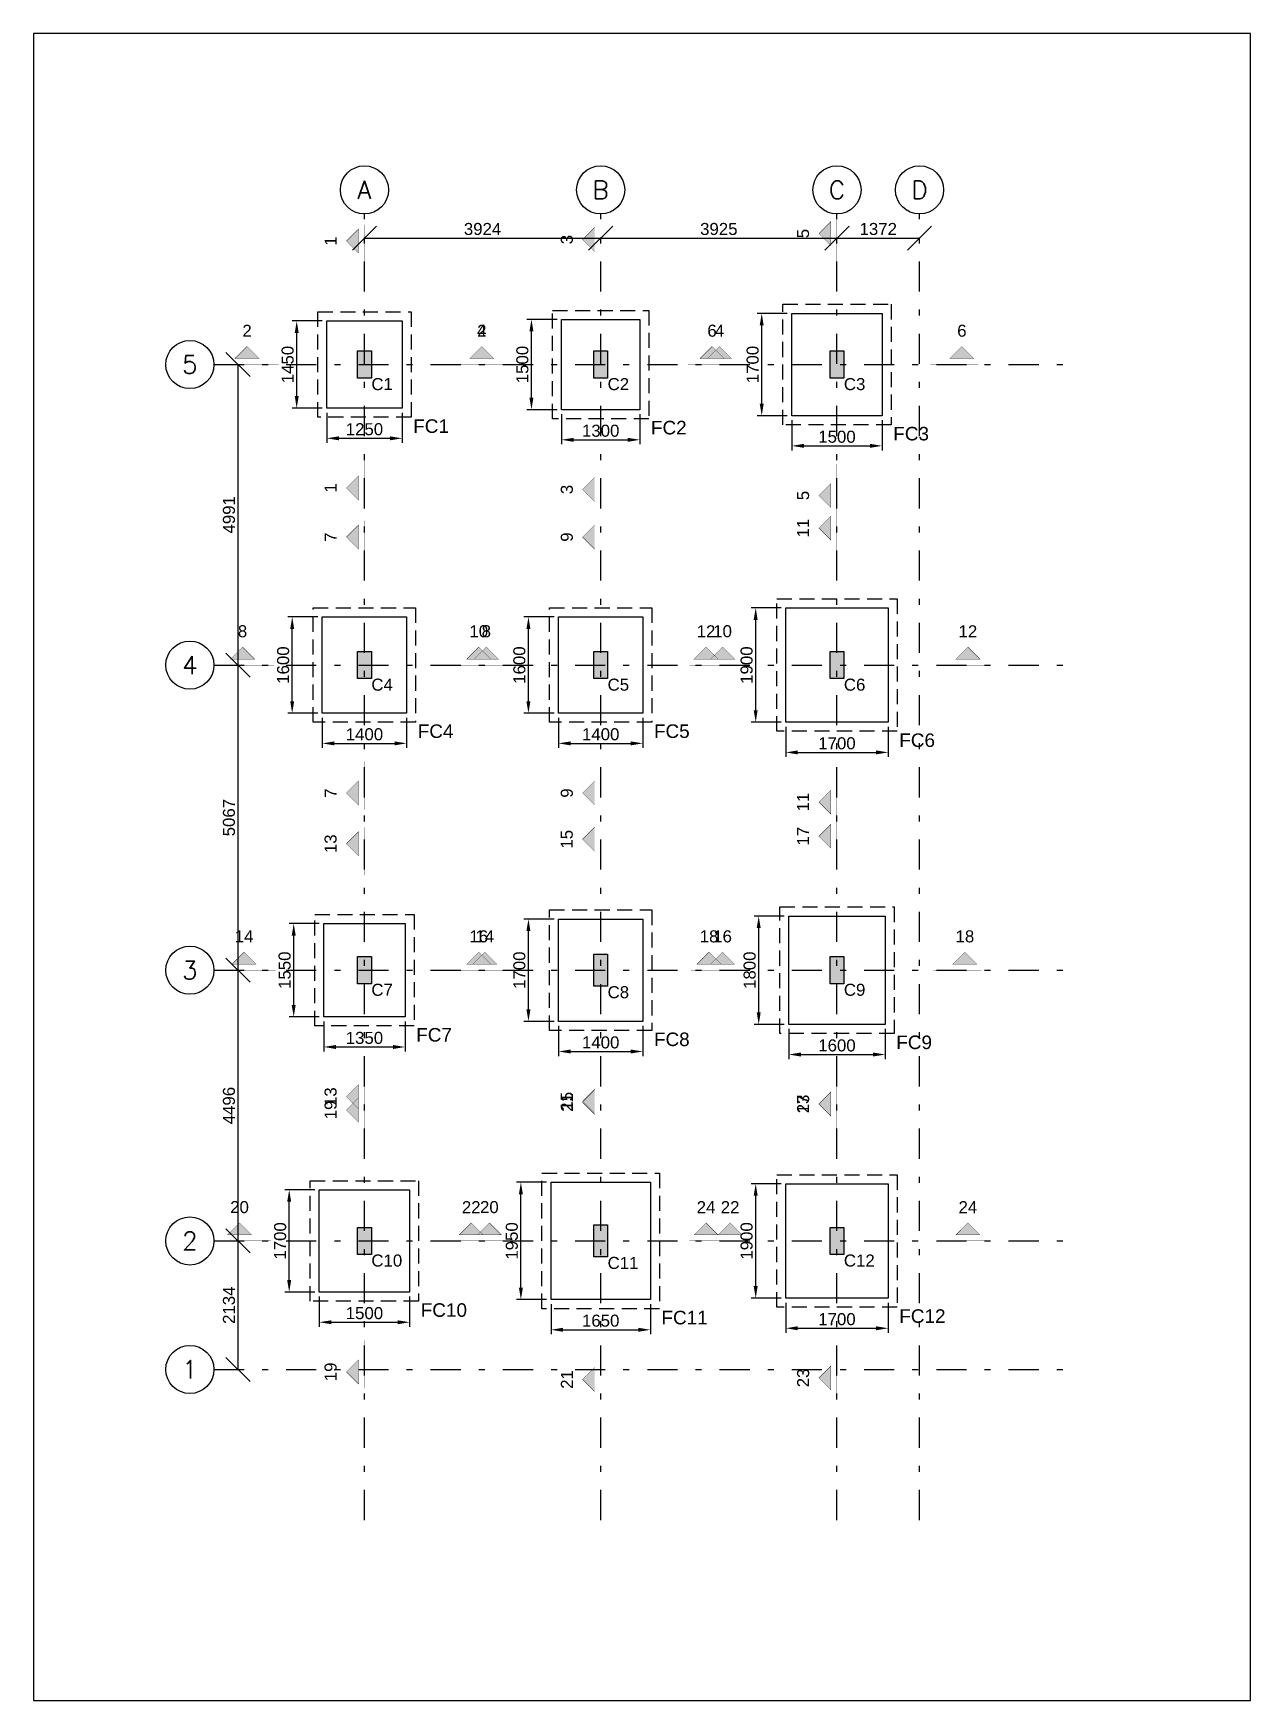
# Model space of a CAD drawing. Header units: inches. Extents: x -5500 to 172521, y -181100 to 5500.
# Drawn here: x -5500 to 14721, y -22188 to 5500 of the extents above; entities that cross this region are included whole.
import ezdxf
from ezdxf.enums import TextEntityAlignment as Align

# ---------------------------------------------------------------- set-up
doc = ezdxf.new("R2010")
doc.units = ezdxf.units.IN
doc.header["$LTSCALE"] = 1000
doc.header["$MEASUREMENT"] = 0
doc.linetypes.add('SCCenter', pattern=[1.2, 0.5, -0.3, 0.1, -0.3])
doc.linetypes.add('SCHidden', pattern=[0.375, 0.25, -0.125])
for name, color, linetype in [('Column', 2, 'Continuous'), ('Column Nos', 7, 'Continuous'), ('Dimension', 31, 'Continuous'), ('Footing', 4, 'Continuous'), ('Footing Nos', 4, 'Continuous'), ('Grid Line', 8, 'Continuous'), ('Hatch', 25, 'Continuous'), ('Label', 4, 'Continuous'), ('PCC', 5, 'Continuous'), ('Section Mark', 5, 'Continuous')]:
    doc.layers.add(name, color=color, linetype=linetype)
doc.styles.add('SC-BBS1', font='SansSerif')
doc.styles.add('SC-BBS2', font='SansSerif')
doc.styles.get("Standard").update_dxf_attribs({"font": 'txt.shx'})
doc.dimstyles.new('SCDim', dxfattribs={"dimtxt": 200, "dimasz": 200, "dimexe": 75, "dimexo": 75, "dimgap": 50, "dimtad": 1, "dimtoh": 1, "dimdec": 0, "dimzin": 0, "dimdsep": 46, "dimtxsty": 'SC-BBS2', "dimcen": 0.09, "dimclrd": 8, "dimclre": 8, "dimclrt": 31, "dimadec": 0, "dimazin": 0, "dimtfac": 1, "dimtdec": 0, "dimtix": 1, "dimtofl": 0, "dimtmove": 0, "dimatfit": 3, "dimfxl": 1, "dimtolj": 1, "dimtzin": 0, "dimarcsym": 0})
doc.dimstyles.new('SCGridlineDim', dxfattribs={"dimtxt": 200, "dimasz": 0.18, "dimexe": 75, "dimexo": 75, "dimgap": 50, "dimtad": 1, "dimtoh": 1, "dimdec": 0, "dimzin": 0, "dimdsep": 46, "dimtxsty": 'SC-BBS2', "dimtsz": 200, "dimcen": 0.09, "dimclrd": 8, "dimclre": 8, "dimclrt": 31, "dimadec": 0, "dimazin": 0, "dimtfac": 1, "dimtdec": 0, "dimtix": 1, "dimtofl": 0, "dimtmove": 0, "dimatfit": 3, "dimfxl": 1, "dimtolj": 1, "dimtzin": 0, "dimarcsym": 0})

# ---------------------------------------------------------------- blocks, each defined once
blk = doc.blocks.new('*D0')
at = {"color": 8, "linetype": 'ByBlock', "lineweight": -2}
for p, q in [((-625, -800), (-625, -1300)), ((625, -800), (625, -1300)), ((-425, -1225), (425, -1225))]:
    blk.add_line(p, q, dxfattribs=at)
at = {"color": 8}
for points in [[(-625, -1225), (-425, -1192), (-425, -1258)], [(625, -1225), (425, -1258), (425, -1192)]]:
    blk.add_solid(points, dxfattribs=at)
at = {"layer": 'Defpoints', "color": 31}
for p in [(-625, -725), (625, -725), (-625, -1225)]:
    blk.add_point(p, dxfattribs=at)
at = {"color": 31, "insert": (0, -1075), "char_height": 200, "attachment_point": 5, "style": 'SC-BBS2'}
blk.add_mtext('\\A1;1250', dxfattribs=at)
blk = doc.blocks.new('*D1')
at = {"color": 8, "linetype": 'ByBlock', "lineweight": -2}
for p, q in [((-700, 725), (-1200, 725)), ((-1125, -525), (-1125, 525)), ((-700, -725), (-1200, -725))]:
    blk.add_line(p, q, dxfattribs=at)
at = {"color": 8}
for points in [[(-1125, 725), (-1092, 525), (-1158, 525)], [(-1125, -725), (-1158, -525), (-1092, -525)]]:
    blk.add_solid(points, dxfattribs=at)
at = {"layer": 'Defpoints', "color": 31}
for p in [(-625, 725), (-1125, -725), (-625, -725)]:
    blk.add_point(p, dxfattribs=at)
at = {"color": 31, "insert": (-1275, 0), "char_height": 200, "attachment_point": 5, "rotation": 90, "style": 'SC-BBS2'}
blk.add_mtext('\\A1;1450', dxfattribs=at)
blk = doc.blocks.new('*D2')
at = {"color": 8, "linetype": 'ByBlock', "lineweight": -2}
for p, q in [((3274, -825), (3274, -1325)), ((4574, -825), (4574, -1325)), ((3474, -1250), (4374, -1250))]:
    blk.add_line(p, q, dxfattribs=at)
at = {"color": 8}
for points in [[(3274, -1250), (3474, -1217), (3474, -1283)], [(4574, -1250), (4374, -1283), (4374, -1217)]]:
    blk.add_solid(points, dxfattribs=at)
at = {"layer": 'Defpoints', "color": 31}
for p in [(3274, -750), (4574, -750), (3274, -1250)]:
    blk.add_point(p, dxfattribs=at)
at = {"color": 31, "insert": (3924, -1100), "char_height": 200, "attachment_point": 5, "style": 'SC-BBS2'}
blk.add_mtext('\\A1;1300', dxfattribs=at)
blk = doc.blocks.new('*D3')
at = {"color": 8, "linetype": 'ByBlock', "lineweight": -2}
for p, q in [((3199, 750), (2699, 750)), ((2774, -550), (2774, 550)), ((3199, -750), (2699, -750))]:
    blk.add_line(p, q, dxfattribs=at)
at = {"color": 8}
for points in [[(2774, 750), (2807, 550), (2741, 550)], [(2774, -750), (2741, -550), (2807, -550)]]:
    blk.add_solid(points, dxfattribs=at)
at = {"layer": 'Defpoints', "color": 31}
for p in [(3274, 750), (2774, -750), (3274, -750)]:
    blk.add_point(p, dxfattribs=at)
at = {"color": 31, "insert": (2624, 0), "char_height": 200, "attachment_point": 5, "rotation": 90, "style": 'SC-BBS2'}
blk.add_mtext('\\A1;1500', dxfattribs=at)
blk = doc.blocks.new('*D4')
at = {"color": 8, "linetype": 'ByBlock', "lineweight": -2}
for p, q in [((7099, -925), (7099, -1425)), ((8599, -925), (8599, -1425)), ((7299, -1350), (8399, -1350))]:
    blk.add_line(p, q, dxfattribs=at)
at = {"color": 8}
for points in [[(7099, -1350), (7299, -1317), (7299, -1383)], [(8599, -1350), (8399, -1383), (8399, -1317)]]:
    blk.add_solid(points, dxfattribs=at)
at = {"layer": 'Defpoints', "color": 31}
for p in [(7099, -850), (8599, -850), (7099, -1350)]:
    blk.add_point(p, dxfattribs=at)
at = {"color": 31, "insert": (7849, -1200), "char_height": 200, "attachment_point": 5, "style": 'SC-BBS2'}
blk.add_mtext('\\A1;1500', dxfattribs=at)
blk = doc.blocks.new('*D5')
at = {"color": 8, "linetype": 'ByBlock', "lineweight": -2}
for p, q in [((7024, 850), (6524, 850)), ((6599, -650), (6599, 650)), ((7024, -850), (6524, -850))]:
    blk.add_line(p, q, dxfattribs=at)
at = {"color": 8}
for points in [[(6599, 850), (6632, 650), (6566, 650)], [(6599, -850), (6566, -650), (6632, -650)]]:
    blk.add_solid(points, dxfattribs=at)
at = {"layer": 'Defpoints', "color": 31}
for p in [(7099, 850), (6599, -850), (7099, -850)]:
    blk.add_point(p, dxfattribs=at)
at = {"color": 31, "insert": (6449, 0), "char_height": 200, "attachment_point": 5, "rotation": 90, "style": 'SC-BBS2'}
blk.add_mtext('\\A1;1700', dxfattribs=at)
blk = doc.blocks.new('*D6')
at = {"color": 8, "linetype": 'ByBlock', "lineweight": -2}
for p, q in [((-700, -5866), (-700, -6366)), ((700, -5866), (700, -6366)), ((-500, -6291), (500, -6291))]:
    blk.add_line(p, q, dxfattribs=at)
at = {"color": 8}
for points in [[(-700, -6291), (-500, -6258), (-500, -6324)], [(700, -6291), (500, -6324), (500, -6258)]]:
    blk.add_solid(points, dxfattribs=at)
at = {"layer": 'Defpoints', "color": 31}
for p in [(-700, -5791), (700, -5791), (-700, -6291)]:
    blk.add_point(p, dxfattribs=at)
at = {"color": 31, "insert": (0, -6141), "char_height": 200, "attachment_point": 5, "style": 'SC-BBS2'}
blk.add_mtext('\\A1;1400', dxfattribs=at)
blk = doc.blocks.new('*D7')
at = {"color": 8, "linetype": 'ByBlock', "lineweight": -2}
for p, q in [((-775, -4191), (-1275, -4191)), ((-1200, -5591), (-1200, -4391)), ((-775, -5791), (-1275, -5791))]:
    blk.add_line(p, q, dxfattribs=at)
at = {"color": 8}
for points in [[(-1200, -4191), (-1167, -4391), (-1233, -4391)], [(-1200, -5791), (-1233, -5591), (-1167, -5591)]]:
    blk.add_solid(points, dxfattribs=at)
at = {"layer": 'Defpoints', "color": 31}
for p in [(-700, -4191), (-1200, -5791), (-700, -5791)]:
    blk.add_point(p, dxfattribs=at)
at = {"color": 31, "insert": (-1350, -4991), "char_height": 200, "attachment_point": 5, "rotation": 90, "style": 'SC-BBS2'}
blk.add_mtext('\\A1;1600', dxfattribs=at)
blk = doc.blocks.new('*D8')
at = {"color": 8, "linetype": 'ByBlock', "lineweight": -2}
for p, q in [((3224, -5866), (3224, -6366)), ((4624, -5866), (4624, -6366)), ((3424, -6291), (4424, -6291))]:
    blk.add_line(p, q, dxfattribs=at)
at = {"color": 8}
for points in [[(3224, -6291), (3424, -6258), (3424, -6324)], [(4624, -6291), (4424, -6324), (4424, -6258)]]:
    blk.add_solid(points, dxfattribs=at)
at = {"layer": 'Defpoints', "color": 31}
for p in [(3224, -5791), (4624, -5791), (3224, -6291)]:
    blk.add_point(p, dxfattribs=at)
at = {"color": 31, "insert": (3924, -6141), "char_height": 200, "attachment_point": 5, "style": 'SC-BBS2'}
blk.add_mtext('\\A1;1400', dxfattribs=at)
blk = doc.blocks.new('*D9')
at = {"color": 8, "linetype": 'ByBlock', "lineweight": -2}
for p, q in [((3149, -4191), (2649, -4191)), ((2724, -5591), (2724, -4391)), ((3149, -5791), (2649, -5791))]:
    blk.add_line(p, q, dxfattribs=at)
at = {"color": 8}
for points in [[(2724, -4191), (2757, -4391), (2691, -4391)], [(2724, -5791), (2691, -5591), (2757, -5591)]]:
    blk.add_solid(points, dxfattribs=at)
at = {"layer": 'Defpoints', "color": 31}
for p in [(3224, -4191), (2724, -5791), (3224, -5791)]:
    blk.add_point(p, dxfattribs=at)
at = {"color": 31, "insert": (2574, -4991), "char_height": 200, "attachment_point": 5, "rotation": 90, "style": 'SC-BBS2'}
blk.add_mtext('\\A1;1600', dxfattribs=at)
blk = doc.blocks.new('*D10')
at = {"color": 8, "linetype": 'ByBlock', "lineweight": -2}
for p, q in [((6999, -6016), (6999, -6516)), ((8699, -6016), (8699, -6516)), ((7199, -6441), (8499, -6441))]:
    blk.add_line(p, q, dxfattribs=at)
at = {"color": 8}
for points in [[(6999, -6441), (7199, -6408), (7199, -6474)], [(8699, -6441), (8499, -6474), (8499, -6408)]]:
    blk.add_solid(points, dxfattribs=at)
at = {"layer": 'Defpoints', "color": 31}
for p in [(6999, -5941), (8699, -5941), (6999, -6441)]:
    blk.add_point(p, dxfattribs=at)
at = {"color": 31, "insert": (7849, -6291), "char_height": 200, "attachment_point": 5, "style": 'SC-BBS2'}
blk.add_mtext('\\A1;1700', dxfattribs=at)
blk = doc.blocks.new('*D11')
at = {"color": 8, "linetype": 'ByBlock', "lineweight": -2}
for p, q in [((6924, -4041), (6424, -4041)), ((6499, -5741), (6499, -4241)), ((6924, -5941), (6424, -5941))]:
    blk.add_line(p, q, dxfattribs=at)
at = {"color": 8}
for points in [[(6499, -4041), (6532, -4241), (6466, -4241)], [(6499, -5941), (6466, -5741), (6532, -5741)]]:
    blk.add_solid(points, dxfattribs=at)
at = {"layer": 'Defpoints', "color": 31}
for p in [(6999, -4041), (6499, -5941), (6999, -5941)]:
    blk.add_point(p, dxfattribs=at)
at = {"color": 31, "insert": (6349, -4991), "char_height": 200, "attachment_point": 5, "rotation": 90, "style": 'SC-BBS2'}
blk.add_mtext('\\A1;1900', dxfattribs=at)
blk = doc.blocks.new('*D12')
at = {"color": 8, "linetype": 'ByBlock', "lineweight": -2}
for p, q in [((-675, -10908), (-675, -11408)), ((675, -10908), (675, -11408)), ((-475, -11333), (475, -11333))]:
    blk.add_line(p, q, dxfattribs=at)
at = {"color": 8}
for points in [[(-675, -11333), (-475, -11300), (-475, -11366)], [(675, -11333), (475, -11366), (475, -11300)]]:
    blk.add_solid(points, dxfattribs=at)
at = {"layer": 'Defpoints', "color": 31}
for p in [(-675, -10833), (675, -10833), (-675, -11333)]:
    blk.add_point(p, dxfattribs=at)
at = {"color": 31, "insert": (0, -11183), "char_height": 200, "attachment_point": 5, "style": 'SC-BBS2'}
blk.add_mtext('\\A1;1350', dxfattribs=at)
blk = doc.blocks.new('*D13')
at = {"color": 8, "linetype": 'ByBlock', "lineweight": -2}
for p, q in [((-750, -9283), (-1250, -9283)), ((-1175, -10633), (-1175, -9483)), ((-750, -10833), (-1250, -10833))]:
    blk.add_line(p, q, dxfattribs=at)
at = {"color": 8}
for points in [[(-1175, -9283), (-1142, -9483), (-1208, -9483)], [(-1175, -10833), (-1208, -10633), (-1142, -10633)]]:
    blk.add_solid(points, dxfattribs=at)
at = {"layer": 'Defpoints', "color": 31}
for p in [(-675, -9283), (-1175, -10833), (-675, -10833)]:
    blk.add_point(p, dxfattribs=at)
at = {"color": 31, "insert": (-1325, -10058), "char_height": 200, "attachment_point": 5, "rotation": 90, "style": 'SC-BBS2'}
blk.add_mtext('\\A1;1550', dxfattribs=at)
blk = doc.blocks.new('*D14')
at = {"color": 8, "linetype": 'ByBlock', "lineweight": -2}
for p, q in [((3224, -10983), (3224, -11483)), ((4624, -10983), (4624, -11483)), ((3424, -11408), (4424, -11408))]:
    blk.add_line(p, q, dxfattribs=at)
at = {"color": 8}
for points in [[(3224, -11408), (3424, -11375), (3424, -11441)], [(4624, -11408), (4424, -11441), (4424, -11375)]]:
    blk.add_solid(points, dxfattribs=at)
at = {"layer": 'Defpoints', "color": 31}
for p in [(3224, -10908), (4624, -10908), (3224, -11408)]:
    blk.add_point(p, dxfattribs=at)
at = {"color": 31, "insert": (3924, -11258), "char_height": 200, "attachment_point": 5, "style": 'SC-BBS2'}
blk.add_mtext('\\A1;1400', dxfattribs=at)
blk = doc.blocks.new('*D15')
at = {"color": 8, "linetype": 'ByBlock', "lineweight": -2}
for p, q in [((3149, -9208), (2649, -9208)), ((2724, -10708), (2724, -9408)), ((3149, -10908), (2649, -10908))]:
    blk.add_line(p, q, dxfattribs=at)
at = {"color": 8}
for points in [[(2724, -9208), (2757, -9408), (2691, -9408)], [(2724, -10908), (2691, -10708), (2757, -10708)]]:
    blk.add_solid(points, dxfattribs=at)
at = {"layer": 'Defpoints', "color": 31}
for p in [(3224, -9208), (2724, -10908), (3224, -10908)]:
    blk.add_point(p, dxfattribs=at)
at = {"color": 31, "insert": (2574, -10058), "char_height": 200, "attachment_point": 5, "rotation": 90, "style": 'SC-BBS2'}
blk.add_mtext('\\A1;1700', dxfattribs=at)
blk = doc.blocks.new('*D16')
at = {"color": 8, "linetype": 'ByBlock', "lineweight": -2}
for p, q in [((7049, -11033), (7049, -11533)), ((8649, -11033), (8649, -11533)), ((7249, -11458), (8449, -11458))]:
    blk.add_line(p, q, dxfattribs=at)
at = {"color": 8}
for points in [[(7049, -11458), (7249, -11425), (7249, -11491)], [(8649, -11458), (8449, -11491), (8449, -11425)]]:
    blk.add_solid(points, dxfattribs=at)
at = {"layer": 'Defpoints', "color": 31}
for p in [(7049, -10958), (8649, -10958), (7049, -11458)]:
    blk.add_point(p, dxfattribs=at)
at = {"color": 31, "insert": (7849, -11308), "char_height": 200, "attachment_point": 5, "style": 'SC-BBS2'}
blk.add_mtext('\\A1;1600', dxfattribs=at)
blk = doc.blocks.new('*D17')
at = {"color": 8, "linetype": 'ByBlock', "lineweight": -2}
for p, q in [((6974, -9158), (6474, -9158)), ((6549, -10758), (6549, -9358)), ((6974, -10958), (6474, -10958))]:
    blk.add_line(p, q, dxfattribs=at)
at = {"color": 8}
for points in [[(6549, -9158), (6582, -9358), (6516, -9358)], [(6549, -10958), (6516, -10758), (6582, -10758)]]:
    blk.add_solid(points, dxfattribs=at)
at = {"layer": 'Defpoints', "color": 31}
for p in [(7049, -9158), (6549, -10958), (7049, -10958)]:
    blk.add_point(p, dxfattribs=at)
at = {"color": 31, "insert": (6399, -10058), "char_height": 200, "attachment_point": 5, "rotation": 90, "style": 'SC-BBS2'}
blk.add_mtext('\\A1;1800', dxfattribs=at)
blk = doc.blocks.new('*D18')
at = {"color": 8, "linetype": 'ByBlock', "lineweight": -2}
for p, q in [((-750, -15479), (-750, -15979)), ((750, -15479), (750, -15979)), ((-550, -15904), (550, -15904))]:
    blk.add_line(p, q, dxfattribs=at)
at = {"color": 8}
for points in [[(-750, -15904), (-550, -15871), (-550, -15937)], [(750, -15904), (550, -15937), (550, -15871)]]:
    blk.add_solid(points, dxfattribs=at)
at = {"layer": 'Defpoints', "color": 31}
for p in [(-750, -15404), (750, -15404), (-750, -15904)]:
    blk.add_point(p, dxfattribs=at)
at = {"color": 31, "insert": (0, -15754), "char_height": 200, "attachment_point": 5, "style": 'SC-BBS2'}
blk.add_mtext('\\A1;1500', dxfattribs=at)
blk = doc.blocks.new('*D19')
at = {"color": 8, "linetype": 'ByBlock', "lineweight": -2}
for p, q in [((-825, -13704), (-1325, -13704)), ((-1250, -15204), (-1250, -13904)), ((-825, -15404), (-1325, -15404))]:
    blk.add_line(p, q, dxfattribs=at)
at = {"color": 8}
for points in [[(-1250, -13704), (-1217, -13904), (-1283, -13904)], [(-1250, -15404), (-1283, -15204), (-1217, -15204)]]:
    blk.add_solid(points, dxfattribs=at)
at = {"layer": 'Defpoints', "color": 31}
for p in [(-750, -13704), (-1250, -15404), (-750, -15404)]:
    blk.add_point(p, dxfattribs=at)
at = {"color": 31, "insert": (-1400, -14554), "char_height": 200, "attachment_point": 5, "rotation": 90, "style": 'SC-BBS2'}
blk.add_mtext('\\A1;1700', dxfattribs=at)
blk = doc.blocks.new('*D20')
at = {"color": 8, "linetype": 'ByBlock', "lineweight": -2}
for p, q in [((3099, -15604), (3099, -16104)), ((4749, -15604), (4749, -16104)), ((3299, -16029), (4549, -16029))]:
    blk.add_line(p, q, dxfattribs=at)
at = {"color": 8}
for points in [[(3099, -16029), (3299, -15996), (3299, -16062)], [(4749, -16029), (4549, -16062), (4549, -15996)]]:
    blk.add_solid(points, dxfattribs=at)
at = {"layer": 'Defpoints', "color": 31}
for p in [(3099, -15529), (4749, -15529), (3099, -16029)]:
    blk.add_point(p, dxfattribs=at)
at = {"color": 31, "insert": (3924, -15879), "char_height": 200, "attachment_point": 5, "style": 'SC-BBS2'}
blk.add_mtext('\\A1;1650', dxfattribs=at)
blk = doc.blocks.new('*D21')
at = {"color": 8, "linetype": 'ByBlock', "lineweight": -2}
for p, q in [((3024, -13579), (2524, -13579)), ((2599, -15329), (2599, -13779)), ((3024, -15529), (2524, -15529))]:
    blk.add_line(p, q, dxfattribs=at)
at = {"color": 8}
for points in [[(2599, -13579), (2632, -13779), (2566, -13779)], [(2599, -15529), (2566, -15329), (2632, -15329)]]:
    blk.add_solid(points, dxfattribs=at)
at = {"layer": 'Defpoints', "color": 31}
for p in [(3099, -13579), (2599, -15529), (3099, -15529)]:
    blk.add_point(p, dxfattribs=at)
at = {"color": 31, "insert": (2449, -14554), "char_height": 200, "attachment_point": 5, "rotation": 90, "style": 'SC-BBS2'}
blk.add_mtext('\\A1;1950', dxfattribs=at)
blk = doc.blocks.new('*D22')
at = {"color": 8, "linetype": 'ByBlock', "lineweight": -2}
for p, q in [((6999, -15579), (6999, -16079)), ((8699, -15579), (8699, -16079)), ((7199, -16004), (8499, -16004))]:
    blk.add_line(p, q, dxfattribs=at)
at = {"color": 8}
for points in [[(6999, -16004), (7199, -15971), (7199, -16037)], [(8699, -16004), (8499, -16037), (8499, -15971)]]:
    blk.add_solid(points, dxfattribs=at)
at = {"layer": 'Defpoints', "color": 31}
for p in [(6999, -15504), (8699, -15504), (6999, -16004)]:
    blk.add_point(p, dxfattribs=at)
at = {"color": 31, "insert": (7849, -15854), "char_height": 200, "attachment_point": 5, "style": 'SC-BBS2'}
blk.add_mtext('\\A1;1700', dxfattribs=at)
blk = doc.blocks.new('*D23')
at = {"color": 8, "linetype": 'ByBlock', "lineweight": -2}
for p, q in [((6924, -13604), (6424, -13604)), ((6499, -15304), (6499, -13804)), ((6924, -15504), (6424, -15504))]:
    blk.add_line(p, q, dxfattribs=at)
at = {"color": 8}
for points in [[(6499, -13604), (6532, -13804), (6466, -13804)], [(6499, -15504), (6466, -15304), (6532, -15304)]]:
    blk.add_solid(points, dxfattribs=at)
at = {"layer": 'Defpoints', "color": 31}
for p in [(6999, -13604), (6499, -15504), (6999, -15504)]:
    blk.add_point(p, dxfattribs=at)
at = {"color": 31, "insert": (6349, -14554), "char_height": 200, "attachment_point": 5, "rotation": 90, "style": 'SC-BBS2'}
blk.add_mtext('\\A1;1900', dxfattribs=at)
blk = doc.blocks.new('*D24')
at = {"color": 8, "linetype": 'ByBlock', "lineweight": -2}
for p, q in [((-1900, -14754), (-2300, -14354)), ((-2100, -14554), (-2100, -14554)), ((-2100, -16688), (-2100, -14554)), ((-2300, -16488), (-1900, -16888)), ((-2100, -16688), (-2100, -16688))]:
    blk.add_line(p, q, dxfattribs=at)
at = {"layer": 'Defpoints', "color": 8}
for p in [(-2100, -14554), (-2100, -16688), (-2100, -16688)]:
    blk.add_point(p, dxfattribs=at)
at = {"color": 31, "insert": (-2250, -15621), "char_height": 200, "attachment_point": 5, "rotation": 90, "style": 'SC-BBS2'}
blk.add_mtext('\\A1;2134', dxfattribs=at)
blk = doc.blocks.new('*D25')
at = {"color": 8, "linetype": 'ByBlock', "lineweight": -2}
for p, q in [((-1900, -10258), (-2300, -9858)), ((-2100, -10058), (-2100, -10058)), ((-2100, -14554), (-2100, -10058)), ((-2300, -14354), (-1900, -14754)), ((-2100, -14554), (-2100, -14554))]:
    blk.add_line(p, q, dxfattribs=at)
at = {"layer": 'Defpoints', "color": 8}
for p in [(-2100, -10058), (-2100, -14554), (-2100, -14554)]:
    blk.add_point(p, dxfattribs=at)
at = {"color": 31, "insert": (-2250, -12306), "char_height": 200, "attachment_point": 5, "rotation": 90, "style": 'SC-BBS2'}
blk.add_mtext('\\A1;4496', dxfattribs=at)
blk = doc.blocks.new('*D26')
at = {"color": 8, "linetype": 'ByBlock', "lineweight": -2}
for p, q in [((-1900, -5191), (-2300, -4791)), ((-2100, -4991), (-2100, -4991)), ((-2100, -10058), (-2100, -4991)), ((-2300, -9858), (-1900, -10258)), ((-2100, -10058), (-2100, -10058))]:
    blk.add_line(p, q, dxfattribs=at)
at = {"layer": 'Defpoints', "color": 8}
for p in [(-2100, -4991), (-2100, -10058), (-2100, -10058)]:
    blk.add_point(p, dxfattribs=at)
at = {"color": 31, "insert": (-2250, -7524.5), "char_height": 200, "attachment_point": 5, "rotation": 90, "style": 'SC-BBS2'}
blk.add_mtext('\\A1;5067', dxfattribs=at)
blk = doc.blocks.new('*D27')
at = {"color": 8, "linetype": 'ByBlock', "lineweight": -2}
for p, q in [((-1900, -200), (-2300, 200)), ((-2100, 0), (-2100, 0)), ((-2100, -4991), (-2100, 0)), ((-2300, -4791), (-1900, -5191)), ((-2100, -4991), (-2100, -4991))]:
    blk.add_line(p, q, dxfattribs=at)
at = {"layer": 'Defpoints', "color": 8}
for p in [(-2100, 0), (-2100, -4991), (-2100, -4991)]:
    blk.add_point(p, dxfattribs=at)
at = {"color": 31, "insert": (-2250, -2495.5), "char_height": 200, "attachment_point": 5, "rotation": 90, "style": 'SC-BBS2'}
blk.add_mtext('\\A1;4991', dxfattribs=at)
blk = doc.blocks.new('*D28')
at = {"color": 8, "linetype": 'ByBlock', "lineweight": -2}
for p, q in [((200, 2300), (-200, 1900)), ((3724, 1900), (4124, 2300)), ((0, 2100), (0, 2100)), ((0, 2100), (3924, 2100)), ((3924, 2100), (3924, 2100))]:
    blk.add_line(p, q, dxfattribs=at)
at = {"layer": 'Defpoints', "color": 8}
for p in [(0, 2100), (0, 2100), (3924, 2100)]:
    blk.add_point(p, dxfattribs=at)
at = {"color": 31, "insert": (1962, 2250), "char_height": 200, "attachment_point": 5, "style": 'SC-BBS2'}
blk.add_mtext('\\A1;3924', dxfattribs=at)
blk = doc.blocks.new('*D29')
at = {"color": 8, "linetype": 'ByBlock', "lineweight": -2}
for p, q in [((4124, 2300), (3724, 1900)), ((7649, 1900), (8049, 2300)), ((3924, 2100), (7849, 2100)), ((3999, 2100), (3999, 2100)), ((7849, 2100), (7849, 2100))]:
    blk.add_line(p, q, dxfattribs=at)
at = {"layer": 'Defpoints', "color": 8}
for p in [(3924, 2100), (3924, 2100), (7849, 2100)]:
    blk.add_point(p, dxfattribs=at)
at = {"color": 31, "insert": (5886.5, 2250), "char_height": 200, "attachment_point": 5, "style": 'SC-BBS2'}
blk.add_mtext('\\A1;3925', dxfattribs=at)
blk = doc.blocks.new('*D30')
at = {"color": 8, "linetype": 'ByBlock', "lineweight": -2}
for p, q in [((8049, 2300), (7649, 1900)), ((9021, 1900), (9421, 2300)), ((7849, 2100), (7849, 2100)), ((7849, 2100), (9221, 2100)), ((9221, 2100), (9221, 2100))]:
    blk.add_line(p, q, dxfattribs=at)
at = {"layer": 'Defpoints', "color": 8}
for p in [(7849, 2100), (7849, 2100), (9221, 2100)]:
    blk.add_point(p, dxfattribs=at)
at = {"color": 31, "insert": (8535, 2250), "char_height": 200, "attachment_point": 5, "style": 'SC-BBS2'}
blk.add_mtext('\\A1;1372', dxfattribs=at)

msp = doc.modelspace()

# ---------------------------------------------------------------- hatches: boundary and pattern name
at = {"layer": 'Column'}
for points in [[(115, -225), (-115, -225), (-115, 225), (115, 225)], [(4039, -225), (3809, -225), (3809, 225), (4039, 225)], [(7964, -225), (7734, -225), (7734, 225), (7964, 225)], [(115, -5216), (-115, -5216), (-115, -4766), (115, -4766)], [(4039, -5216), (3809, -5216), (3809, -4766), (4039, -4766)], [(7964, -5216), (7734, -5216), (7734, -4766), (7964, -4766)], [(115, -10283), (-115, -10283), (-115, -9833), (115, -9833)], [(4039, -10323), (3809, -10323), (3809, -9793), (4039, -9793)], [(7964, -10283), (7734, -10283), (7734, -9833), (7964, -9833)], [(115, -14779), (-115, -14779), (-115, -14329), (115, -14329)], [(4039, -14819), (3809, -14819), (3809, -14289), (4039, -14289)], [(7964, -14779), (7734, -14779), (7734, -14329), (7964, -14329)]]:
    msp.add_hatch(color=256, dxfattribs=at).paths.add_polyline_path(points, flags=0)
at = {"layer": 'Hatch'}
for points in [[(-100.0001, 2250), (-300.00009, 2049.99999), (-100.00008, 1850), (-100.0001, 2250)], [(3823.99997, 2275), (3623.99998, 2074.99999), (3823.99999, 1875), (3823.99997, 2275)], [(7749.00004, 2375), (7549.00005, 2174.99999), (7749.00006, 1975), (7749.00004, 2375)], [(-2150, 100), (-1950, 300), (-1750, 100), (-2150, 100)], [(1749, 100), (1949, 300), (2149, 100), (1749, 100)], [(2150, 100), (1950, 300), (1750, 100), (2150, 100)], [(5574, 100), (5774, 300), (5974, 100), (5574, 100)], [(6099, 100), (5899, 300), (5699, 100), (6099, 100)], [(10124, 100), (9924, 300), (9724, 100), (10124, 100)], [(-99.9999, -2250), (-299.99991, -2050.00001), (-99.99992, -1850), (-99.9999, -2250)], [(3824.00017, -2275), (3624.00016, -2075.00001), (3824.00015, -1875), (3824.00017, -2275)], [(7749.00025, -2375), (7549.00024, -2175.00001), (7749.00023, -1975), (7749.00025, -2375)], [(-100.0001, -2665.99979), (-300.00009, -2865.99979), (-100.00008, -3065.99979), (-100.0001, -2665.99979)], [(3823.99985, -2665.99979), (3623.99986, -2865.99979), (3823.99987, -3065.99979), (3823.99985, -2665.99979)], [(7748.99979, -2515.99979), (7548.9998, -2715.99979), (7748.99981, -2915.99979), (7748.99979, -2515.99979)], [(-2225, -4891), (-2025, -4691), (-1825, -4891), (-2225, -4891)], [(1699, -4891), (1899, -4691), (2099, -4891), (1699, -4891)], [(2225, -4891), (2025, -4691), (1825, -4891), (2225, -4891)], [(5474, -4891), (5674, -4691), (5874, -4891), (5474, -4891)], [(6149, -4891), (5949, -4691), (5749, -4891), (6149, -4891)], [(10224, -4891), (10024, -4691), (9824, -4891), (10224, -4891)], [(-99.9999, -7315.99979), (-299.99991, -7115.99979), (-99.99992, -6915.99979), (-99.9999, -7315.99979)], [(3824.00005, -7315.99979), (3624.00004, -7115.99979), (3824.00003, -6915.99979), (3824.00005, -7315.99979)], [(7749.00001, -7465.99979), (7549, -7265.99979), (7748.99999, -7065.99979), (7749.00001, -7465.99979)], [(3823.99972, -7682.99956), (3623.99973, -7882.99957), (3823.99974, -8082.99956), (3823.99972, -7682.99956)], [(7748.9998, -7632.99956), (7548.9998, -7832.99957), (7748.99981, -8032.99956), (7748.9998, -7632.99956)], [(-100.0001, -7757.99956), (-300.00009, -7957.99957), (-100.00008, -8157.99956), (-100.0001, -7757.99956)], [(-2200, -9958), (-2000, -9758), (-1800, -9958), (-2200, -9958)], [(1699, -9958), (1899, -9758), (2099, -9958), (1699, -9958)], [(2200, -9958), (2000, -9758), (1800, -9958), (2200, -9958)], [(5524, -9958), (5724, -9758), (5924, -9958), (5524, -9958)], [(6149, -9958), (5949, -9758), (5749, -9958), (6149, -9958)], [(10174, -9958), (9974, -9758), (9774, -9958), (10174, -9958)], [(-100.0001, -12179.00034), (-300.0001, -12379.00035), (-100.00009, -12579.00034), (-100.0001, -12179.00034)], [(-99.9999, -12357.99956), (-299.99991, -12157.99957), (-99.99992, -11957.99956), (-99.9999, -12357.99956)], [(3823.99972, -12053.99937), (3623.99973, -12253.99938), (3823.99974, -12453.99937), (3823.99972, -12053.99937)], [(3823.99993, -12432.99956), (3623.99992, -12232.99957), (3823.99991, -12032.99956), (3823.99993, -12432.99956)], [(7749.00001, -12482.99956), (7549, -12282.99957), (7748.99999, -12082.99956), (7749.00001, -12482.99956)], [(7749.00004, -12078.99937), (7549.00005, -12278.99938), (7749.00005, -12478.99937), (7749.00004, -12078.99937)], [(-2275, -14454), (-2075, -14254), (-1875, -14454), (-2275, -14454)], [(1574, -14454), (1774, -14254), (1974, -14454), (1574, -14454)], [(2275, -14454), (2075, -14254), (1875, -14454), (2275, -14454)], [(5474, -14454), (5674, -14254), (5874, -14454), (5474, -14454)], [(6274, -14454), (6074, -14254), (5874, -14454), (6274, -14454)], [(10224, -14454), (10024, -14254), (9824, -14454), (10224, -14454)], [(-99.9999, -16929.00034), (-299.9999, -16729.00035), (-99.99991, -16529.00034), (-99.9999, -16929.00034)], [(3823.99994, -17053.99937), (3623.99993, -16853.99938), (3823.99992, -16653.99937), (3823.99994, -17053.99937)], [(7749.00025, -17028.99937), (7549.00024, -16828.99938), (7749.00024, -16628.99937), (7749.00025, -17028.99937)]]:
    msp.add_hatch(color=256, dxfattribs=at).paths.add_polyline_path(points, flags=0)

# ---------------------------------------------------------------- linework, layer by layer
at = {"layer": 'Column'}
for points in [[(115, -225), (-115, -225), (-115, 225), (115, 225)], [(4039, -225), (3809, -225), (3809, 225), (4039, 225)], [(7964, -225), (7734, -225), (7734, 225), (7964, 225)], [(115, -5216), (-115, -5216), (-115, -4766), (115, -4766)], [(4039, -5216), (3809, -5216), (3809, -4766), (4039, -4766)], [(7964, -5216), (7734, -5216), (7734, -4766), (7964, -4766)], [(115, -10283), (-115, -10283), (-115, -9833), (115, -9833)], [(4039, -10323), (3809, -10323), (3809, -9793), (4039, -9793)], [(7964, -10283), (7734, -10283), (7734, -9833), (7964, -9833)], [(115, -14779), (-115, -14779), (-115, -14329), (115, -14329)], [(4039, -14819), (3809, -14819), (3809, -14289), (4039, -14289)], [(7964, -14779), (7734, -14779), (7734, -14329), (7964, -14329)]]:
    msp.add_lwpolyline(points, close=True, dxfattribs=at)
at = {"layer": 'Defpoints'}
msp.add_lwpolyline([(-5500, -22188), (14721, -22188), (14721, 5500), (-5500, 5500)], close=True, dxfattribs=at)
at = {"layer": 'Footing'}
for points in [[(8599, -850), (7099, -850), (7099, 850), (8599, 850)], [(625, -725), (-625, -725), (-625, 725), (625, 725)], [(4574, -750), (3274, -750), (3274, 750), (4574, 750)], [(8699, -5941), (6999, -5941), (6999, -4041), (8699, -4041)], [(700, -5791), (-700, -5791), (-700, -4191), (700, -4191)], [(4624, -5791), (3224, -5791), (3224, -4191), (4624, -4191)], [(675, -10833), (-675, -10833), (-675, -9283), (675, -9283)], [(4624, -10908), (3224, -10908), (3224, -9208), (4624, -9208)], [(8649, -10958), (7049, -10958), (7049, -9158), (8649, -9158)], [(750, -15404), (-750, -15404), (-750, -13704), (750, -13704)], [(4749, -15529), (3099, -15529), (3099, -13579), (4749, -13579)], [(8699, -15504), (6999, -15504), (6999, -13604), (8699, -13604)]]:
    msp.add_lwpolyline(points, close=True, dxfattribs=at)
at = {"layer": 'Grid Line', "linetype": 'SCCenter'}
for p, q in [((0, -19188), (0, 2500)), ((3924, -19188), (3924, 2500)), ((7849, -19188), (7849, 2500)), ((9221, -19188), (9221, 2500)), ((-2500, 0), (11721, 0)), ((-2500, -4991), (11721, -4991)), ((-2500, -10058), (11721, -10058)), ((-2500, -14554), (11721, -14554)), ((-2500, -16688), (11721, -16688))]:
    msp.add_line(p, q, dxfattribs=at)
at = {"layer": 'Grid Line'}
for centre in [(0, 2900), (3924, 2900), (7849, 2900), (9221, 2900), (-2900, 0), (-2900, -4991), (-2900, -10058), (-2900, -14554), (-2900, -16688)]:
    msp.add_circle(centre, 400, dxfattribs=at)
at = {"layer": 'PCC', "linetype": 'SCHidden'}
for points in [[(775, -875), (-775, -875), (-775, 875), (775, 875)], [(4724, -900), (3124, -900), (3124, 900), (4724, 900)], [(8749, -1000), (6949, -1000), (6949, 1000), (8749, 1000)], [(850, -5941), (-850, -5941), (-850, -4041), (850, -4041)], [(4774, -5941), (3074, -5941), (3074, -4041), (4774, -4041)], [(8849, -6091), (6849, -6091), (6849, -3891), (8849, -3891)], [(825, -10983), (-825, -10983), (-825, -9133), (825, -9133)], [(4774, -11058), (3074, -11058), (3074, -9058), (4774, -9058)], [(8799, -11108), (6899, -11108), (6899, -9008), (8799, -9008)], [(900, -15554), (-900, -15554), (-900, -13554), (900, -13554)], [(4899, -15679), (2949, -15679), (2949, -13429), (4899, -13429)], [(8849, -15654), (6849, -15654), (6849, -13454), (8849, -13454)]]:
    msp.add_lwpolyline(points, close=True, dxfattribs=at)
at = {"layer": 'Section Mark', "const_width": 5}
for points in [[(-100.0001, 2250), (-300.00009, 2049.99999), (-100.00008, 1850), (-100.0001, 2250)], [(-0.00007, 1525), (-0.0001, 2325)], [(3823.99997, 2275), (3623.99998, 2074.99999), (3823.99999, 1875), (3823.99997, 2275)], [(3924, 1550), (3923.99997, 2350)], [(7749.00004, 2375), (7549.00005, 2174.99999), (7749.00006, 1975), (7749.00004, 2375)], [(7849.00007, 1650), (7849.00004, 2450)], [(-2150, 100), (-1950, 300), (-1750, 100), (-2150, 100)], [(2150, 100), (1950, 300), (1750, 100), (2150, 100)], [(1749, 100), (1949, 300), (2149, 100), (1749, 100)], [(5574, 100), (5774, 300), (5974, 100), (5574, 100)], [(6099, 100), (5899, 300), (5699, 100), (6099, 100)], [(10124, 100), (9924, 300), (9724, 100), (10124, 100)], [(-1425, 0), (-2225, 0)], [(1425, 0), (2225, 0)], [(2474, 0), (1674, 0)], [(5374, 0), (6174, 0)], [(6299, 0), (5499, 0)], [(9399, 0), (10199, 0)], [(0.00007, -1525), (0.0001, -2325)], [(3924.00014, -1550), (3924.00018, -2350)], [(7849.00022, -1650), (7849.00025, -2450)], [(-99.9999, -2250), (-299.99991, -2050.00001), (-99.99992, -1850), (-99.9999, -2250)], [(3824.00017, -2275), (3624.00016, -2075.00001), (3824.00015, -1875), (3824.00017, -2275)], [(7749.00025, -2375), (7549.00024, -2175.00001), (7749.00023, -1975), (7749.00025, -2375)], [(7848.99982, -3240.99978), (7848.99979, -2440.99978)], [(-100.0001, -2665.99979), (-300.00009, -2865.99979), (-100.00008, -3065.99979), (-100.0001, -2665.99979)], [(-0.00007, -3390.99978), (-0.0001, -2590.99978)], [(3823.99985, -2665.99979), (3623.99986, -2865.99979), (3823.99987, -3065.99979), (3823.99985, -2665.99979)], [(3923.99988, -3390.99978), (3923.99985, -2590.99978)], [(7748.99979, -2515.99979), (7548.9998, -2715.99979), (7748.99981, -2915.99979), (7748.99979, -2515.99979)], [(-2225, -4891), (-2025, -4691), (-1825, -4891), (-2225, -4891)], [(1699, -4891), (1899, -4691), (2099, -4891), (1699, -4891)], [(2225, -4891), (2025, -4691), (1825, -4891), (2225, -4891)], [(5474, -4891), (5674, -4691), (5874, -4891), (5474, -4891)], [(6149, -4891), (5949, -4691), (5749, -4891), (6149, -4891)], [(10224, -4891), (10024, -4691), (9824, -4891), (10224, -4891)], [(-1500, -4991), (-2300, -4991)], [(1500, -4991), (2300, -4991)], [(2424, -4991), (1624, -4991)], [(6199, -4991), (5399, -4991)], [(5424, -4991), (6224, -4991)], [(9499, -4991), (10299, -4991)], [(0.00007, -6590.99978), (0.0001, -7390.99978)], [(3924.00002, -6590.99978), (3924.00006, -7390.99978)], [(-99.9999, -7315.99979), (-299.99991, -7115.99979), (-99.99992, -6915.99979), (-99.9999, -7315.99979)], [(3824.00005, -7315.99979), (3624.00004, -7115.99979), (3824.00003, -6915.99979), (3824.00005, -7315.99979)], [(7848.99998, -6740.99978), (7849.00001, -7540.99978)], [(7749.00001, -7465.99979), (7549, -7265.99979), (7748.99999, -7065.99979), (7749.00001, -7465.99979)], [(-0.00007, -8482.99956), (-0.0001, -7682.99956)], [(3823.99972, -7682.99956), (3623.99973, -7882.99957), (3823.99974, -8082.99956), (3823.99972, -7682.99956)], [(3923.99976, -8407.99956), (3923.99972, -7607.99956)], [(7748.9998, -7632.99956), (7548.9998, -7832.99957), (7748.99981, -8032.99956), (7748.9998, -7632.99956)], [(7848.99983, -8357.99956), (7848.99979, -7557.99956)], [(-100.0001, -7757.99956), (-300.00009, -7957.99957), (-100.00008, -8157.99956), (-100.0001, -7757.99956)], [(-2200, -9958), (-2000, -9758), (-1800, -9958), (-2200, -9958)], [(1699, -9958), (1899, -9758), (2099, -9958), (1699, -9958)], [(2200, -9958), (2000, -9758), (1800, -9958), (2200, -9958)], [(5524, -9958), (5724, -9758), (5924, -9958), (5524, -9958)], [(6149, -9958), (5949, -9758), (5749, -9958), (6149, -9958)], [(10174, -9958), (9974, -9758), (9774, -9958), (10174, -9958)], [(-1475, -10058), (-2275, -10058)], [(1475, -10058), (2275, -10058)], [(2424, -10058), (1624, -10058)], [(5424, -10058), (6224, -10058)], [(6249, -10058), (5449, -10058)], [(9449, -10058), (10249, -10058)], [(0.00007, -11632.99956), (0.0001, -12432.99956)], [(3923.9999, -11707.99956), (3923.99994, -12507.99956)], [(7848.99998, -11757.99956), (7849.00001, -12557.99956)], [(-100.0001, -12179.00034), (-300.0001, -12379.00035), (-100.00009, -12579.00034), (-100.0001, -12179.00034)], [(-99.9999, -12357.99956), (-299.99991, -12157.99957), (-99.99992, -11957.99956), (-99.9999, -12357.99956)], [(-0.00007, -12904.00034), (-0.00011, -12104.00034)], [(3823.99972, -12053.99937), (3623.99973, -12253.99938), (3823.99974, -12453.99937), (3823.99972, -12053.99937)], [(3823.99993, -12432.99956), (3623.99992, -12232.99957), (3823.99991, -12032.99956), (3823.99993, -12432.99956)], [(3923.99975, -12778.99936), (3923.99972, -11978.99936)], [(7749.00001, -12482.99956), (7549, -12282.99957), (7748.99999, -12082.99956), (7749.00001, -12482.99956)], [(7749.00004, -12078.99937), (7549.00005, -12278.99938), (7749.00005, -12478.99937), (7749.00004, -12078.99937)], [(7849.00007, -12803.99936), (7849.00003, -12003.99936)], [(-2275, -14454), (-2075, -14254), (-1875, -14454), (-2275, -14454)], [(1574, -14454), (1774, -14254), (1974, -14454), (1574, -14454)], [(2275, -14454), (2075, -14254), (1875, -14454), (2275, -14454)], [(5474, -14454), (5674, -14254), (5874, -14454), (5474, -14454)], [(6274, -14454), (6074, -14254), (5874, -14454), (6274, -14454)], [(10224, -14454), (10024, -14254), (9824, -14454), (10224, -14454)], [(-1550, -14554), (-2350, -14554)], [(2299, -14554), (1499, -14554)], [(1550, -14554), (2350, -14554)], [(6199, -14554), (5399, -14554)], [(5549, -14554), (6349, -14554)], [(9499, -14554), (10299, -14554)], [(0.00007, -16204.00034), (0.00011, -17004.00034)], [(3923.99991, -16328.99936), (3923.99994, -17128.99936)], [(7849.00022, -16303.99936), (7849.00026, -17103.99936)], [(-99.9999, -16929.00034), (-299.9999, -16729.00035), (-99.99991, -16529.00034), (-99.9999, -16929.00034)], [(3823.99994, -17053.99937), (3623.99993, -16853.99938), (3823.99992, -16653.99937), (3823.99994, -17053.99937)], [(7749.00025, -17028.99937), (7549.00024, -16828.99938), (7749.00024, -16628.99937), (7749.00025, -17028.99937)]]:
    msp.add_lwpolyline(points, dxfattribs=at)

# ---------------------------------------------------------------- texts
at = {"layer": 'Column Nos', "style": 'SC-BBS2'}
for s, p in [('C1', (115, -225)), ('C2', (4039, -225)), ('C3', (7964, -225)), ('C4', (115, -5216)), ('C5', (4039, -5216)), ('C6', (7964, -5216)), ('C7', (115, -10283)), ('C8', (4039, -10323)), ('C9', (7964, -10283)), ('C10', (115, -14779)), ('C11', (4039, -14819)), ('C12', (7964, -14779))]:
    msp.add_text(s, height=200, dxfattribs=at).set_placement(p, align=Align.TOP_LEFT)
at = {"layer": 'Footing Nos', "style": 'SC-BBS1'}
for s, p in [('FC1', (810, -910)), ('FC2', (4759, -935)), ('FC3', (8784, -1035)), ('FC4', (885, -5976)), ('FC5', (4809, -5976)), ('FC6', (8884, -6126)), ('FC7', (860, -11018)), ('FC8', (4809, -11093)), ('FC9', (8834, -11143)), ('FC10', (935, -15589)), ('FC11', (4934, -15714)), ('FC12', (8884, -15689))]:
    msp.add_text(s, height=225, dxfattribs=at).set_placement(p, align=Align.TOP_LEFT)
at = {"layer": 'Grid Line'}
for s, p in [('A', (0, 2900)), ('B', (3924, 2900)), ('C', (7849, 2900)), ('D', (9221, 2900)), ('5', (-2900, 0)), ('4', (-2900, -4991)), ('3', (-2900, -10058)), ('2', (-2900, -14554)), ('1', (-2900, -16688))]:
    msp.add_text(s, height=300, dxfattribs=at).set_placement(p, align=Align.MIDDLE)
at = {"layer": 'Label', "style": 'SC-BBS1'}
msp.add_text('%%u', height=325, dxfattribs=at).set_placement((0, -18688), align=Align.MIDDLE_CENTER)
at = {"layer": 'Section Mark', "style": 'SC-BBS1'}
for s, p in [('5', (7286.50005, 2174.99998)), ('1', (-562.50009, 2049.99998)), ('3', (3361.49998, 2074.99998)), ('1', (-562.49991, -2050.00002)), ('3', (3361.50016, -2075.00002)), ('5', (7286.50024, -2175.00002)), ('11', (7286.4998, -2715.99981)), ('7', (-562.50009, -2865.99981)), ('9', (3361.49986, -2865.99981)), ('7', (-562.49991, -7115.99981)), ('9', (3361.50004, -7115.99981)), ('11', (7286.5, -7265.99981)), ('15', (3361.49973, -7882.99958)), ('17', (7286.4998, -7832.99958)), ('13', (-562.50009, -7957.99958)), ('13', (-562.49991, -12157.99958)), ('21', (3361.49973, -12253.99939)), ('15', (3361.49992, -12232.99958)), ('23', (7286.50005, -12278.99939)), ('17', (7286.5, -12282.99958)), ('19', (-562.5001, -12379.00036)), ('19', (-562.4999, -16729.00036)), ('21', (3361.49993, -16853.99939)), ('23', (7286.50024, -16828.99939))]:
    msp.add_text(s, height=200, rotation=90, dxfattribs=at).set_placement(p, align=Align.MIDDLE)
for s, p in [('2', (-1950, 562.5)), ('4', (1949, 562.5)), ('2', (1950, 562.5)), ('6', (5774, 562.5)), ('4', (5899, 562.5)), ('6', (9924, 562.5)), ('8', (-2025, -4428.5)), ('10', (1899, -4428.5)), ('8', (2025, -4428.5)), ('12', (5674, -4428.5)), ('10', (5949, -4428.5)), ('12', (10024, -4428.5)), ('14', (-2000, -9495.5)), ('16', (1899, -9495.5)), ('14', (2000, -9495.5)), ('18', (5724, -9495.5)), ('16', (5949, -9495.5)), ('18', (9974, -9495.5)), ('20', (-2075, -13991.5)), ('22', (1774, -13991.5)), ('20', (2075, -13991.5)), ('24', (5674, -13991.5)), ('22', (6074, -13991.5)), ('24', (10024, -13991.5))]:
    msp.add_text(s, height=200, dxfattribs=at).set_placement(p, align=Align.MIDDLE)

# ---------------------------------------------------------------- dimensions: what is measured, and where the dimension line sits
at = {"layer": 'Dimension'}
for p1, p2, distance, text, picture, middle in [((7099, -850), (7099, 850), 500, '1700', '*D5', (6599, 0)), ((-625, -725), (-625, 725), 500, '1450', '*D1', (-1125, 0)), ((3274, -750), (3274, 750), 500, '1500', '*D3', (2774, 0)), ((-625, -725), (625, -725), -500, '1250', '*D0', (0, -1225)), ((3274, -750), (4574, -750), -500, '1300', '*D2', (3924, -1250)), ((7099, -850), (8599, -850), -500, '1500', '*D4', (7849, -1350)), ((6999, -5941), (6999, -4041), 500, '1900', '*D11', (6499, -4991)), ((-700, -5791), (-700, -4191), 500, '1600', '*D7', (-1200, -4991)), ((3224, -5791), (3224, -4191), 500, '1600', '*D9', (2724, -4991)), ((-700, -5791), (700, -5791), -500, '1400', '*D6', (0, -6291)), ((3224, -5791), (4624, -5791), -500, '1400', '*D8', (3924, -6291)), ((6999, -5941), (8699, -5941), -500, '1700', '*D10', (7849, -6441)), ((-675, -10833), (-675, -9283), 500, '1550', '*D13', (-1175, -10058)), ((3224, -10908), (3224, -9208), 500, '1700', '*D15', (2724, -10058)), ((7049, -10958), (7049, -9158), 500, '1800', '*D17', (6549, -10058)), ((-675, -10833), (675, -10833), -500, '1350', '*D12', (0, -11333)), ((3224, -10908), (4624, -10908), -500, '1400', '*D14', (3924, -11408)), ((7049, -10958), (8649, -10958), -500, '1600', '*D16', (7849, -11458)), ((-750, -15404), (-750, -13704), 500, '1700', '*D19', (-1250, -14554)), ((3099, -15529), (3099, -13579), 500, '1950', '*D21', (2599, -14554)), ((6999, -15504), (6999, -13604), 500, '1900', '*D23', (6499, -14554)), ((-750, -15404), (750, -15404), -500, '1500', '*D18', (0, -15904)), ((6999, -15504), (8699, -15504), -500, '1700', '*D22', (7849, -16004)), ((3099, -15529), (4749, -15529), -500, '1650', '*D20', (3924, -16029))]:
    dim = msp.add_aligned_dim(p1=p1, p2=p2, distance=distance, text=text, dimstyle='SCDim', dxfattribs=at)
    dim.commit()
    dim.dimension.update_dxf_attribs({"geometry": picture, "text_midpoint": middle})
at = {"layer": 'Grid Line'}
for p1, p2, text, picture, middle in [((0, 2100), (3924, 2100), '3924', '*D28', (1962, 2100)), ((3924, 2100), (7849, 2100), '3925', '*D29', (5886.5, 2100)), ((7849, 2100), (9221, 2100), '1372', '*D30', (8535, 2100)), ((-2100, -4991), (-2100, 0), '4991', '*D27', (-2100, -2495.5)), ((-2100, -10058), (-2100, -4991), '5067', '*D26', (-2100, -7524.5)), ((-2100, -14554), (-2100, -10058), '4496', '*D25', (-2100, -12306)), ((-2100, -16688), (-2100, -14554), '2134', '*D24', (-2100, -15621))]:
    dim = msp.add_aligned_dim(p1=p1, p2=p2, distance=0, text=text, dimstyle='SCGridlineDim', dxfattribs=at)
    dim.commit()
    dim.dimension.update_dxf_attribs({"geometry": picture, "text_midpoint": middle})

doc.saveas('drawing.dxf')
